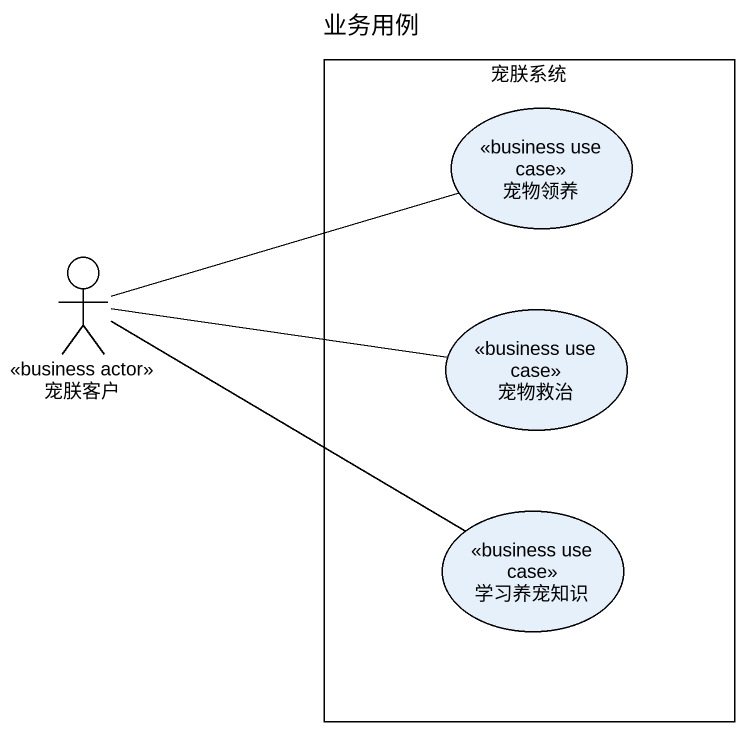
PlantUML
@startuml
title 业务用例
rectangle 宠朕系统 {
  usecase 宠物领养 <<business use case>>
  usecase 宠物救治 <<business use case>>
  usecase 学习养宠知识 <<business use case>>
}
actor 宠朕客户 <<business actor>>
宠朕客户 -right- 宠物领养
宠朕客户 -right- 宠物救治
宠朕客户 -right- 学习养宠知识
@enduml
